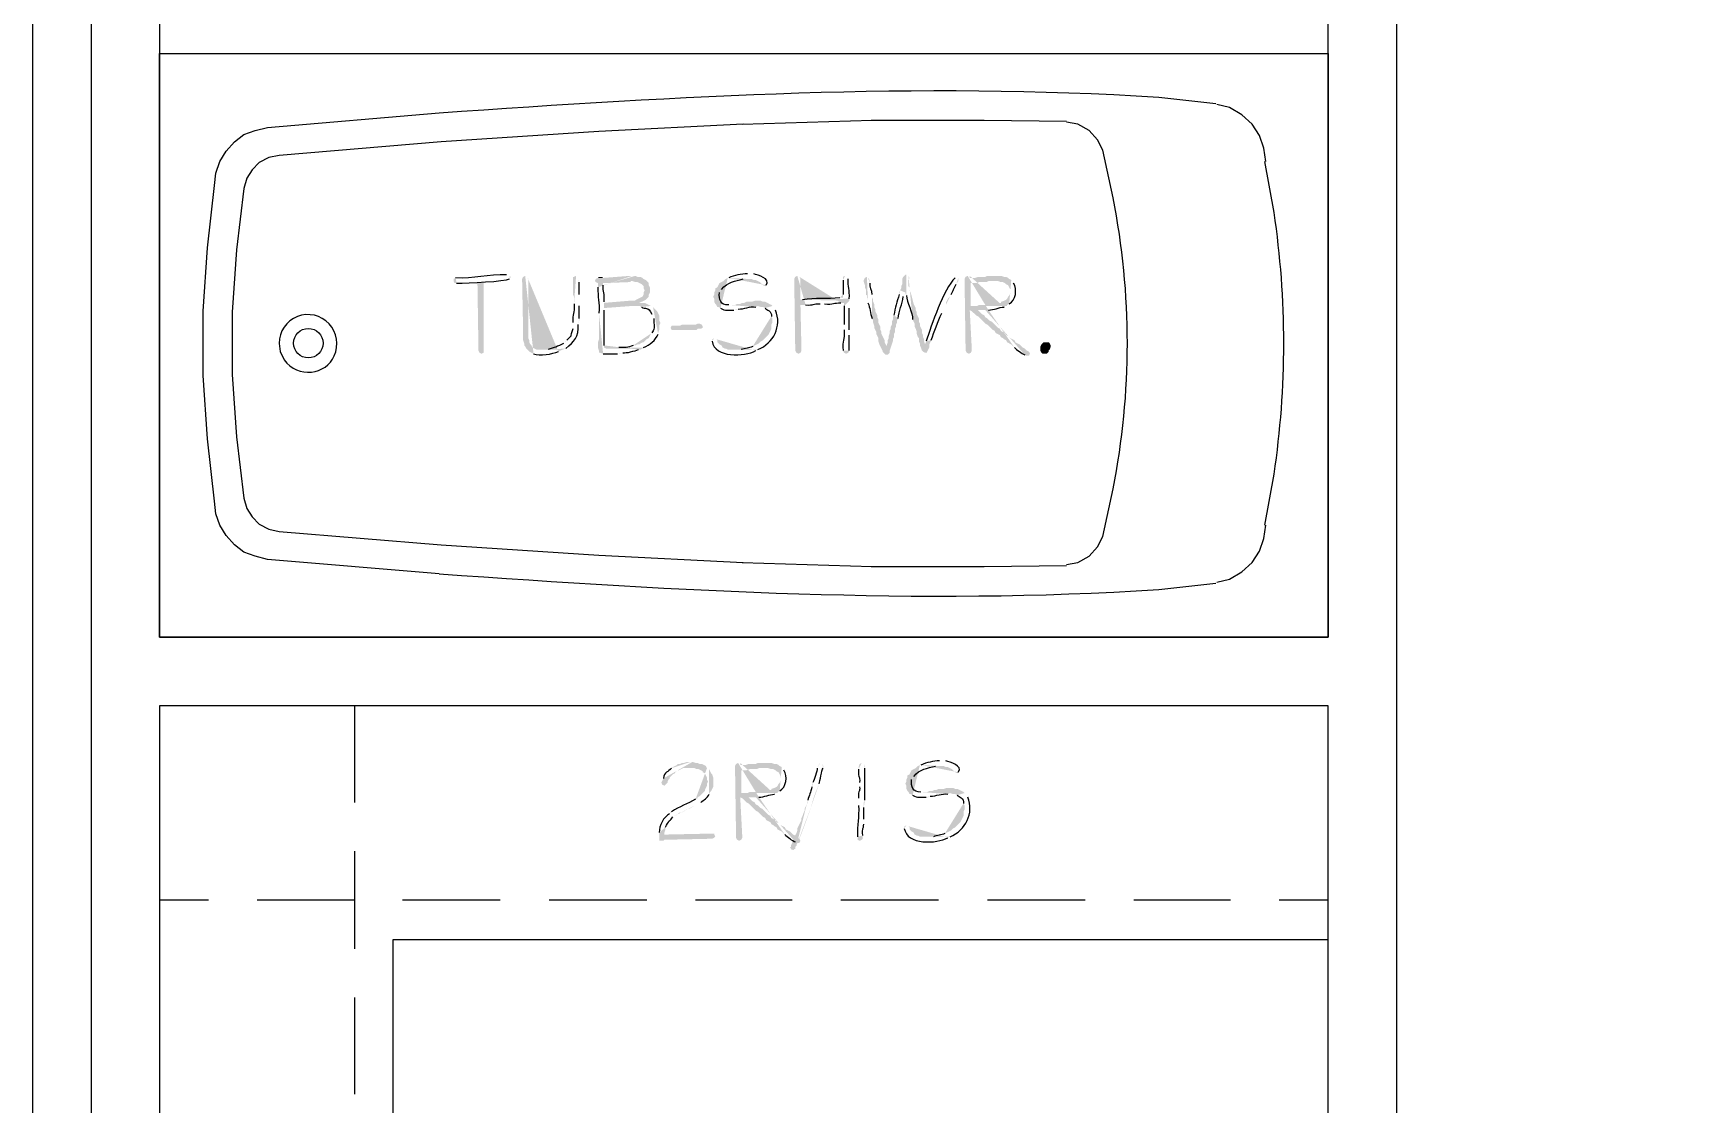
# Model space of a CAD drawing. Header units: inches. Extents: x -167 to 6071, y -6287 to -2731.
# Drawn here: x 790.4 to 874.9, y -5981.6 to -5926.6 of the extents above; entities that cross this region are included whole.
import ezdxf

# ---------------------------------------------------------------- set-up
doc = ezdxf.new("R2010")
doc.units = ezdxf.units.IN
doc.header["$LTSCALE"] = 96
doc.header["$MEASUREMENT"] = 0
doc.layers.add('PDF_Geometry', color=7, linetype='Continuous', true_color=0x4a4a4a)
doc.layers.add('PDF_Solid Fills', color=7, linetype='Continuous')

msp = doc.modelspace()

# ---------------------------------------------------------------- hatches: boundary and pattern name
at = {"layer": 'PDF_Solid Fills', "transparency": 33554559}
h = msp.add_hatch(color=256, dxfattribs=at)
h.paths.add_polyline_path([(827.157, -5938.922), (827.103, -5938.922)], flags=0)
h.paths.add_polyline_path([(826.143, -5939.135), (826.09, -5939.135), (827.157, -5939.189), (827.317, -5939.189), (827.423, -5939.242), (827.53, -5939.242), (827.743, -5939.349), (827.85, -5939.455), (827.903, -5939.455), (827.903, -5939.509), (828.01, -5939.562), (828.063, -5939.509)], flags=0)
h.paths.add_polyline_path([(827.423, -5938.922), (827.263, -5938.922)], flags=0)
h = msp.add_hatch(color=256, dxfattribs=at)
h.paths.add_polyline_path([(814.783, -5938.975), (814.73, -5938.975)], flags=0)
h.paths.add_polyline_path([(812.117, -5939.135), (812.01, -5939.189), (812.01, -5939.295), (812.063, -5939.402), (812.17, -5939.402)], flags=0)
h.paths.add_polyline_path([(814.89, -5939.189), (814.943, -5939.082), (814.89, -5939.029)], flags=0)
for points in [[(813.557, -5939.349), (813.237, -5939.349), (813.29, -5942.869), (813.343, -5942.975), (813.45, -5943.029), (813.557, -5942.975), (813.557, -5942.869)], [(819.53, -5939.082), (819.477, -5939.082), (819.423, -5939.135), (819.69, -5939.135), (819.637, -5939.082)], [(821.93, -5939.295), (821.183, -5939.295), (821.343, -5939.349), (821.45, -5939.349), (821.663, -5939.455), (821.77, -5939.562), (821.77, -5939.669), (821.823, -5939.775), (821.77, -5939.882), (821.77, -5939.989), (821.717, -5940.095), (821.29, -5940.309), (821.023, -5940.309), (819.743, -5940.415), (821.823, -5940.415), (821.557, -5940.415), (821.663, -5940.362), (821.77, -5940.309), (821.877, -5940.255), (821.983, -5940.149), (822.037, -5940.095), (822.037, -5939.989), (822.09, -5939.882), (822.09, -5939.615), (822.037, -5939.509), (822.037, -5939.402)], [(839.85, -5939.029), (839.423, -5939.029), (839.317, -5939.082), (838.943, -5939.082), (838.783, -5939.135), (838.517, -5939.135), (840.543, -5939.189), (840.49, -5939.135), (840.383, -5939.082), (840.277, -5939.082), (840.117, -5939.029), (840.01, -5939.029)], [(827.637, -5940.309), (827.477, -5940.309), (827.317, -5940.362), (827.05, -5940.362), (826.943, -5940.415), (826.837, -5940.415), (826.73, -5940.469), (826.57, -5940.469), (826.463, -5940.522), (826.143, -5940.522), (828.33, -5940.522), (828.223, -5940.469), (828.117, -5940.415), (828.01, -5940.362), (827.903, -5940.362), (827.797, -5940.309)], [(824.65, -5941.482), (824.543, -5941.482), (824.437, -5941.535), (823.743, -5941.535), (823.637, -5941.589), (823.21, -5941.589), (823.157, -5941.695), (823.21, -5941.802), (824.49, -5941.802), (824.543, -5941.749), (824.703, -5941.749), (824.81, -5941.695), (824.81, -5941.642), (824.757, -5941.535)], [(842.357, -5943.029), (842.25, -5943.029), (842.197, -5942.975), (842.143, -5942.869), (842.143, -5942.655), (842.197, -5942.549), (842.303, -5942.442), (842.57, -5942.442), (842.623, -5942.495), (842.677, -5942.602), (842.677, -5942.655), (842.623, -5942.815), (842.57, -5942.869), (842.57, -5942.922), (842.463, -5943.029)], [(828.063, -5964.042), (827.637, -5964.042), (827.53, -5964.095), (827.157, -5964.095), (826.997, -5964.149), (826.73, -5964.149), (828.757, -5964.202), (828.703, -5964.149), (828.597, -5964.095), (828.49, -5964.095), (828.33, -5964.042), (828.223, -5964.042)], [(837.503, -5965.322), (837.343, -5965.322), (837.183, -5965.375), (836.917, -5965.375), (836.81, -5965.429), (836.703, -5965.429), (836.597, -5965.482), (836.437, -5965.482), (836.33, -5965.535), (836.01, -5965.535), (838.197, -5965.535), (837.877, -5965.375), (837.77, -5965.375), (837.663, -5965.322)], [(825.29, -5967.669), (822.837, -5967.722), (822.57, -5967.722), (822.57, -5968.042), (822.783, -5968.042), (822.837, -5967.989), (825.237, -5967.935), (825.29, -5967.935), (825.397, -5967.882), (825.45, -5967.829), (825.397, -5967.722), (825.397, -5967.669)]]:
    msp.add_hatch(color=256, dxfattribs=at).paths.add_polyline_path(points)
h = msp.add_hatch(color=256, dxfattribs=at)
h.paths.add_polyline_path([(815.69, -5939.029), (815.583, -5939.082), (815.53, -5939.189), (815.583, -5941.909), (815.583, -5942.335), (815.637, -5942.495), (815.637, -5942.602), (815.69, -5942.655), (815.743, -5942.762), (815.797, -5942.815), (815.85, -5942.869), (815.903, -5942.922), (816.01, -5942.975), (816.117, -5943.029)], flags=0)
h.paths.add_polyline_path([(817.397, -5942.922), (817.61, -5942.815), (816.277, -5942.815), (816.063, -5942.709), (816.01, -5942.602), (815.957, -5942.549), (815.903, -5942.442), (815.903, -5942.335), (815.85, -5942.229), (815.85, -5939.189), (815.797, -5939.082)], flags=0)
h = msp.add_hatch(color=256, dxfattribs=at)
h.paths.add_polyline_path([(818.303, -5939.029), (818.197, -5939.082), (818.143, -5939.082), (818.143, -5939.989), (818.197, -5940.095), (818.197, -5940.469)], flags=0)
h.paths.add_polyline_path([(818.143, -5941.429), (818.143, -5941.749)], flags=0)
h.paths.add_polyline_path([(817.823, -5942.335), (817.77, -5942.389), (817.663, -5942.495)], flags=0)
h.paths.add_polyline_path([(816.863, -5942.815), (816.49, -5942.815), (817.61, -5942.815), (817.77, -5942.762)], flags=0)
h.paths.add_polyline_path([(818.41, -5941.535), (818.41, -5941.429), (818.463, -5941.322), (818.463, -5941.215)], flags=0)
h.paths.add_polyline_path([(818.463, -5940.575), (818.463, -5939.989)], flags=0)
h.paths.add_polyline_path([(818.463, -5939.349), (818.41, -5939.242), (818.41, -5939.189), (818.357, -5939.029)], flags=0)
h = msp.add_hatch(color=256, dxfattribs=at)
h.paths.add_polyline_path([(821.183, -5939.029), (821.077, -5939.029), (819.69, -5939.135), (819.423, -5939.135), (819.317, -5939.189), (819.263, -5939.295), (819.317, -5939.349), (819.423, -5939.402), (819.423, -5939.615)], flags=0)
h.paths.add_polyline_path([(819.477, -5940.949), (819.477, -5942.282), (819.423, -5942.442), (819.423, -5942.709), (819.477, -5942.869), (819.477, -5942.975), (819.53, -5942.975), (819.69, -5943.029)], flags=0)
h.paths.add_polyline_path([(820.437, -5943.029), (820.543, -5943.029), (820.703, -5942.975)], flags=0)
h.paths.add_polyline_path([(821.503, -5942.815), (821.61, -5942.815), (821.717, -5942.762), (819.85, -5942.762), (819.743, -5942.709), (819.743, -5942.602)], flags=0)
h.paths.add_polyline_path([(819.743, -5940.789), (819.743, -5940.682), (821.183, -5940.575), (822.143, -5940.575), (821.93, -5940.469), (821.823, -5940.415), (819.743, -5940.415), (819.743, -5940.362)], flags=0)
h.paths.add_polyline_path([(819.69, -5939.509), (819.69, -5939.402), (821.077, -5939.349), (821.13, -5939.295), (821.93, -5939.295), (821.877, -5939.242), (821.77, -5939.189), (821.717, -5939.135), (821.61, -5939.082), (821.45, -5939.082), (821.343, -5939.029)], flags=0)
h = msp.add_hatch(color=256, dxfattribs=at)
h.paths.add_polyline_path([(826.09, -5939.135), (825.983, -5939.189), (825.877, -5939.295), (825.663, -5939.402), (825.61, -5939.509), (825.557, -5939.615), (825.45, -5939.669), (825.45, -5939.775), (825.397, -5939.882), (825.397, -5939.989), (825.343, -5940.095), (825.397, -5940.202), (825.397, -5940.362), (825.45, -5940.469), (825.503, -5940.522), (825.557, -5940.629), (825.61, -5940.629), (825.717, -5940.682)], flags=0)
h.paths.add_polyline_path([(826.41, -5940.789), (826.517, -5940.789), (826.623, -5940.735)], flags=0)
h.paths.add_polyline_path([(827.53, -5940.629), (827.637, -5940.575), (828.383, -5940.575), (828.33, -5940.522), (826.143, -5940.522)], flags=0)
h.paths.add_polyline_path([(825.663, -5939.882), (825.717, -5939.775), (825.77, -5939.722)], flags=0)
h.paths.add_polyline_path([(826.89, -5939.189), (827.157, -5939.189)], flags=0)
h = msp.add_hatch(color=256, dxfattribs=at)
h.paths.add_polyline_path([(829.663, -5939.029), (829.557, -5939.082), (829.503, -5939.189), (829.557, -5942.869), (829.61, -5942.975), (829.717, -5943.029), (829.823, -5942.975), (829.877, -5942.869), (829.823, -5940.522), (830.09, -5940.522)], flags=0)
h.paths.add_polyline_path([(830.837, -5940.469), (831.05, -5940.469)], flags=0)
h.paths.add_polyline_path([(831.903, -5940.415), (832.063, -5940.415), (832.33, -5940.309), (829.823, -5940.255), (829.823, -5939.189), (829.77, -5939.082)], flags=0)
h = msp.add_hatch(color=256, dxfattribs=at)
h.paths.add_polyline_path([(832.117, -5939.029), (832.01, -5939.082), (832.01, -5939.242)], flags=0)
h.paths.add_polyline_path([(832.01, -5939.989), (832.01, -5940.149), (831.85, -5940.149)], flags=0)
h.paths.add_polyline_path([(829.93, -5940.255), (829.823, -5940.255), (832.33, -5940.309), (832.33, -5940.202)], flags=0)
h.paths.add_polyline_path([(832.277, -5939.189), (832.223, -5939.082)], flags=0)
h = msp.add_hatch(color=256, dxfattribs=at)
h.paths.add_polyline_path([(833.237, -5939.082), (833.13, -5939.135), (833.077, -5939.242), (833.077, -5939.349), (833.13, -5939.509), (833.13, -5939.615), (833.183, -5939.722), (833.183, -5939.989), (833.237, -5940.042), (833.237, -5940.149), (833.29, -5940.255), (833.29, -5940.415)], flags=0)
h.paths.add_polyline_path([(833.503, -5941.215), (833.557, -5941.322), (833.557, -5941.429), (833.61, -5941.589), (833.61, -5941.695), (833.663, -5941.802), (833.717, -5941.909), (833.717, -5942.015), (833.77, -5942.122), (833.823, -5942.229), (833.823, -5942.389), (833.877, -5942.549), (833.93, -5942.655), (833.983, -5942.762), (834.037, -5942.869), (834.037, -5942.922), (834.09, -5942.975), (834.197, -5943.082), (834.303, -5943.082), (834.357, -5943.029), (834.41, -5942.975), (834.41, -5942.869), (834.463, -5942.709), (834.25, -5942.709), (834.25, -5942.655), (834.197, -5942.549), (834.143, -5942.442), (834.143, -5942.335), (834.09, -5942.229), (834.037, -5942.122), (833.983, -5942.015), (833.983, -5941.909), (833.93, -5941.802), (833.93, -5941.642), (833.877, -5941.535), (833.823, -5941.429), (833.823, -5941.269), (833.77, -5941.162), (833.77, -5941.055), (833.717, -5940.949), (833.663, -5940.842), (833.663, -5940.735), (833.61, -5940.629), (833.61, -5940.469), (833.557, -5940.362), (833.557, -5940.255), (833.503, -5940.149), (833.503, -5939.989)], flags=0)
h.paths.add_polyline_path([(833.397, -5939.402), (833.397, -5939.349), (833.343, -5939.189), (833.29, -5939.135)], flags=0)
h = msp.add_hatch(color=256, dxfattribs=at)
h.paths.add_polyline_path([(834.943, -5939.775), (834.89, -5939.882), (834.89, -5939.989)], flags=0)
h.paths.add_polyline_path([(834.623, -5941.055), (834.57, -5941.162), (834.57, -5941.269), (834.517, -5941.375), (834.517, -5941.535), (834.463, -5941.642), (834.463, -5941.749), (834.41, -5941.855), (834.41, -5941.962), (834.357, -5942.122), (834.357, -5942.229), (834.303, -5942.335), (834.303, -5942.442), (834.25, -5942.602), (834.25, -5942.709), (834.463, -5942.709), (834.517, -5942.549), (834.57, -5942.389), (834.57, -5942.282), (834.623, -5942.175), (834.623, -5942.015), (834.677, -5941.909), (834.677, -5941.749), (834.73, -5941.642), (834.73, -5941.535), (834.783, -5941.429), (834.783, -5941.322), (834.837, -5941.215)], flags=0)
h.paths.add_polyline_path([(835.103, -5940.095), (835.157, -5939.989), (835.21, -5939.882)], flags=0)
h = msp.add_hatch(color=256, dxfattribs=at)
h.paths.add_polyline_path([(835.263, -5938.975), (835.21, -5938.975), (835.103, -5939.082), (835.05, -5939.189), (835.05, -5939.455), (834.997, -5939.562), (834.997, -5939.669), (834.943, -5939.775), (835.21, -5939.882), (835.21, -5939.935), (835.263, -5940.042)], flags=0)
h.paths.add_polyline_path([(835.583, -5941.269), (835.637, -5941.375), (835.69, -5941.482), (835.69, -5941.642), (835.743, -5941.749), (835.797, -5941.909), (835.797, -5942.015), (835.85, -5942.175), (835.903, -5942.229), (835.903, -5942.389), (835.957, -5942.495), (835.957, -5942.602), (836.01, -5942.709), (836.063, -5942.869), (836.117, -5942.922), (836.223, -5942.975), (836.33, -5942.975), (836.33, -5942.922), (836.383, -5942.815), (836.437, -5942.709), (836.437, -5942.549), (836.223, -5942.549), (836.17, -5942.389), (836.17, -5942.282), (836.117, -5942.175), (836.117, -5942.069), (836.063, -5941.962), (836.063, -5941.802), (836.01, -5941.695), (835.957, -5941.589), (835.957, -5941.482), (835.903, -5941.375), (835.903, -5941.215), (835.85, -5941.109), (835.797, -5941.002), (835.797, -5940.895), (835.743, -5940.789), (835.743, -5940.682), (835.69, -5940.575), (835.637, -5940.469), (835.583, -5940.255), (835.53, -5940.042), (835.477, -5939.882), (835.423, -5939.775), (835.423, -5939.615), (835.37, -5939.562), (835.37, -5939.242), (835.423, -5939.135), (835.37, -5939.029)], flags=0)
h = msp.add_hatch(color=256, dxfattribs=at)
h.paths.add_polyline_path([(837.823, -5939.135), (837.77, -5939.135)], flags=0)
h.paths.add_polyline_path([(836.277, -5942.389), (836.223, -5942.549), (836.437, -5942.549), (836.49, -5942.442), (836.543, -5942.335)], flags=0)
h.paths.add_polyline_path([(837.077, -5940.949), (837.13, -5940.842), (837.183, -5940.735), (837.29, -5940.522), (837.29, -5940.415), (837.343, -5940.309), (837.397, -5940.202), (837.503, -5940.095), (837.557, -5939.989)], flags=0)
h.paths.add_polyline_path([(837.823, -5939.455), (837.93, -5939.295), (837.93, -5939.135)], flags=0)
h = msp.add_hatch(color=256, dxfattribs=at)
h.paths.add_polyline_path([(838.41, -5939.029), (838.303, -5939.082), (838.25, -5939.189), (838.303, -5942.815), (838.303, -5942.869), (838.357, -5942.975), (838.463, -5943.029), (838.57, -5942.975), (838.623, -5942.869), (838.623, -5942.815), (838.517, -5940.789), (839.477, -5940.789)], flags=0)
h.paths.add_polyline_path([(840.277, -5940.629), (840.33, -5940.575), (838.57, -5940.575), (838.57, -5939.402), (838.837, -5939.402), (838.997, -5939.349), (839.37, -5939.349), (839.477, -5939.295), (839.85, -5939.295), (840.65, -5939.242), (840.543, -5939.189), (838.517, -5939.135), (838.517, -5939.029)], flags=0)
h = msp.add_hatch(color=256, dxfattribs=at)
h.paths.add_polyline_path([(840.65, -5939.242), (839.85, -5939.295), (839.957, -5939.295), (840.117, -5939.349), (840.223, -5939.349), (840.33, -5939.402), (840.383, -5939.455), (840.49, -5939.509), (840.543, -5939.615), (840.597, -5939.722), (840.597, -5939.935), (840.543, -5940.042), (840.49, -5940.095), (840.437, -5940.202), (840.383, -5940.255), (840.277, -5940.309), (840.117, -5940.362), (840.117, -5940.415), (839.957, -5940.415), (839.85, -5940.469), (839.637, -5940.469), (839.53, -5940.522), (838.997, -5940.522), (838.89, -5940.575), (838.57, -5940.575), (840.437, -5940.575), (840.437, -5940.522), (840.543, -5940.469)], flags=0)
h.paths.add_polyline_path([(840.757, -5939.402), (840.703, -5939.295)], flags=0)
h = msp.add_hatch(color=256, dxfattribs=at)
h.paths.add_polyline_path([(822.143, -5940.575), (821.343, -5940.575), (821.557, -5940.575), (821.663, -5940.629)], flags=0)
h.paths.add_polyline_path([(822.197, -5941.002), (822.25, -5941.109), (822.303, -5941.215)], flags=0)
h.paths.add_polyline_path([(822.197, -5941.962), (822.143, -5942.015), (822.09, -5942.122), (822.037, -5942.229), (821.93, -5942.282), (821.877, -5942.335), (821.77, -5942.442), (821.717, -5942.442), (821.61, -5942.495), (821.557, -5942.549), (821.45, -5942.549), (821.343, -5942.602), (821.237, -5942.602)], flags=0)
h.paths.add_polyline_path([(820.49, -5942.709), (820.383, -5942.709), (820.223, -5942.762), (820.063, -5942.762), (821.717, -5942.762), (821.77, -5942.709)], flags=0)
h.paths.add_polyline_path([(822.517, -5942.015), (822.517, -5941.962), (822.57, -5941.802), (822.57, -5941.589), (822.623, -5941.482), (822.623, -5941.429), (822.57, -5941.322), (822.57, -5941.055), (822.517, -5940.949), (822.463, -5940.842), (822.41, -5940.789), (822.303, -5940.682), (822.25, -5940.629)], flags=0)
h = msp.add_hatch(color=256, dxfattribs=at)
h.paths.add_polyline_path([(828.383, -5940.575), (827.637, -5940.575), (827.797, -5940.629), (827.903, -5940.629), (828.01, -5940.682)], flags=0)
h.paths.add_polyline_path([(828.33, -5941.109), (828.383, -5941.215), (828.383, -5941.429), (828.33, -5941.535), (828.33, -5941.749), (828.277, -5941.855), (828.223, -5941.962), (828.17, -5942.069), (828.063, -5942.175), (828.01, -5942.229), (827.903, -5942.335), (827.797, -5942.389), (827.743, -5942.442), (827.69, -5942.495), (827.37, -5942.655)], flags=0)
h.paths.add_polyline_path([(826.783, -5942.815), (826.41, -5942.815), (827.637, -5942.815)], flags=0)
h.paths.add_polyline_path([(828.543, -5940.789), (828.437, -5940.682)], flags=0)
h = msp.add_hatch(color=256, dxfattribs=at)
h.paths.add_polyline_path([(832.33, -5940.309), (832.063, -5940.415), (832.063, -5940.575)], flags=0)
h.paths.add_polyline_path([(832.063, -5941.535), (832.063, -5941.802)], flags=0)
h.paths.add_polyline_path([(832.01, -5942.869), (832.063, -5942.975), (832.17, -5943.029), (832.277, -5942.975), (832.33, -5942.869)], flags=0)
h.paths.add_polyline_path([(832.33, -5942.069), (832.33, -5941.802)], flags=0)
h.paths.add_polyline_path([(832.33, -5940.682), (832.33, -5940.415)], flags=0)
h = msp.add_hatch(color=256, dxfattribs=at)
h.paths.add_polyline_path([(839.477, -5940.789), (838.517, -5940.789), (838.623, -5940.842), (838.837, -5941.055), (838.943, -5941.109), (839.157, -5941.322), (839.21, -5941.375), (839.317, -5941.482), (839.423, -5941.535), (839.69, -5941.802), (839.797, -5941.855), (839.85, -5941.962), (839.957, -5942.015), (840.063, -5942.069), (840.117, -5942.175), (840.223, -5942.229), (840.277, -5942.282), (840.383, -5942.335), (840.437, -5942.442), (840.65, -5942.549), (840.81, -5942.709)], flags=0)
h.paths.add_polyline_path([(841.343, -5943.082), (841.397, -5943.135), (841.557, -5943.135), (841.61, -5943.029), (841.557, -5942.922), (841.45, -5942.869), (841.343, -5942.762), (841.237, -5942.709), (841.13, -5942.602), (841.077, -5942.549), (840.863, -5942.442), (840.81, -5942.335), (840.597, -5942.229), (840.49, -5942.122), (840.383, -5942.069), (840.33, -5941.962), (840.117, -5941.855), (840.063, -5941.749), (839.957, -5941.695), (839.797, -5941.535), (839.743, -5941.482), (839.637, -5941.375), (839.53, -5941.322), (839.423, -5941.215), (839.317, -5941.162), (839.263, -5941.055), (839.157, -5941.002), (838.943, -5940.789), (839.317, -5940.789)], flags=0)
h = msp.add_hatch(color=256, dxfattribs=at)
h.paths.add_polyline_path([(825.397, -5942.229), (825.29, -5942.282), (825.29, -5942.389)], flags=0)
h.paths.add_polyline_path([(827.53, -5942.869), (827.637, -5942.815), (826.09, -5942.815), (825.983, -5942.762), (825.93, -5942.762), (825.823, -5942.709), (825.77, -5942.602), (825.663, -5942.549), (825.557, -5942.442), (825.557, -5942.335), (825.503, -5942.282)], flags=0)
h = msp.add_hatch(color=256, dxfattribs=at)
h.paths.add_polyline_path([(824.17, -5963.989), (824.01, -5963.989), (823.85, -5964.042), (823.743, -5964.042), (823.637, -5964.095), (823.53, -5964.095), (823.477, -5964.149), (823.263, -5964.255), (823.21, -5964.309)], flags=0)
h.paths.add_polyline_path([(822.783, -5964.842), (822.73, -5964.949), (822.677, -5965.055), (822.73, -5965.162), (822.837, -5965.215), (822.89, -5965.162), (822.997, -5965.055), (822.997, -5965.002), (823.05, -5964.895), (823.103, -5964.842), (823.103, -5964.789), (823.157, -5964.735), (823.263, -5964.629), (823.37, -5964.575), (823.423, -5964.469), (823.53, -5964.415), (823.583, -5964.415), (823.69, -5964.362), (823.797, -5964.309), (825.023, -5964.309), (824.97, -5964.202), (824.757, -5964.095), (824.65, -5964.095), (824.543, -5964.042), (824.437, -5964.042), (824.277, -5963.989)], flags=0)
h = msp.add_hatch(color=256, dxfattribs=at)
h.paths.add_polyline_path([(826.623, -5964.042), (826.517, -5964.095), (826.463, -5964.202), (826.517, -5967.829), (826.517, -5967.882), (826.57, -5967.989), (826.677, -5968.042), (826.783, -5967.989), (826.837, -5967.882), (826.837, -5967.829), (826.73, -5965.802), (827.69, -5965.802)], flags=0)
h.paths.add_polyline_path([(828.49, -5965.642), (828.543, -5965.589), (826.783, -5965.589), (826.783, -5964.415), (827.05, -5964.415), (827.21, -5964.362), (827.583, -5964.362), (827.69, -5964.309), (828.063, -5964.309), (828.863, -5964.255), (828.757, -5964.202), (826.73, -5964.149), (826.73, -5964.042)], flags=0)
h = msp.add_hatch(color=256, dxfattribs=at)
h.paths.add_polyline_path([(828.863, -5964.255), (828.063, -5964.309), (828.17, -5964.309), (828.33, -5964.362), (828.437, -5964.362), (828.543, -5964.415), (828.597, -5964.469), (828.703, -5964.522), (828.757, -5964.629), (828.81, -5964.735), (828.81, -5964.949), (828.757, -5965.055), (828.703, -5965.109), (828.65, -5965.215), (828.597, -5965.269), (828.49, -5965.322), (828.33, -5965.375), (828.33, -5965.429), (828.17, -5965.429), (828.063, -5965.482), (827.85, -5965.482), (827.743, -5965.535), (827.21, -5965.535), (827.103, -5965.589), (826.783, -5965.589), (828.65, -5965.589), (828.65, -5965.535), (828.757, -5965.482)], flags=0)
h.paths.add_polyline_path([(828.97, -5964.415), (828.917, -5964.309)], flags=0)
h = msp.add_hatch(color=256, dxfattribs=at)
h.paths.add_polyline_path([(830.837, -5964.042), (830.783, -5964.095), (830.73, -5964.202), (830.677, -5964.309)], flags=0)
h.paths.add_polyline_path([(830.463, -5965.055), (830.463, -5965.162), (830.41, -5965.269)], flags=0)
h.paths.add_polyline_path([(830.197, -5965.962), (830.197, -5966.069), (830.143, -5966.175), (830.09, -5966.282), (830.037, -5966.389), (830.037, -5966.495), (829.983, -5966.602), (829.93, -5966.762), (829.877, -5966.869), (829.877, -5966.975), (829.823, -5967.082), (829.77, -5967.189), (829.717, -5967.295), (829.663, -5967.402), (829.663, -5967.509), (829.61, -5967.669), (829.503, -5967.829), (829.45, -5967.989), (829.397, -5968.149), (829.343, -5968.255), (829.343, -5968.362), (829.29, -5968.362), (829.343, -5968.469), (829.45, -5968.522), (829.503, -5968.469), (829.557, -5968.469), (829.557, -5968.362), (829.61, -5968.309)], flags=0)
h.paths.add_polyline_path([(829.61, -5968.309, 0.021773), (830.357, -5966.335)], flags=0)
h.paths.add_polyline_path([(830.783, -5965.109, 0.041027), (830.357, -5966.335)], flags=0)
h.paths.add_polyline_path([(830.997, -5964.309), (830.997, -5964.202), (830.943, -5964.095)], flags=0)
h = msp.add_hatch(color=256, dxfattribs=at)
h.paths.add_polyline_path([(832.97, -5964.042), (832.863, -5964.095), (832.81, -5964.255), (832.81, -5964.362)], flags=0)
h.paths.add_polyline_path([(832.863, -5965.055), (832.863, -5965.269)], flags=0)
h.paths.add_polyline_path([(832.81, -5965.855), (832.81, -5966.229)], flags=0)
h.paths.add_polyline_path([(832.757, -5967.829), (832.757, -5967.989), (832.863, -5968.042), (832.97, -5967.989), (833.023, -5967.935), (833.023, -5967.775)], flags=0)
h.paths.add_polyline_path([(833.077, -5967.189), (833.077, -5966.922)], flags=0)
h.paths.add_polyline_path([(833.077, -5966.335), (833.077, -5966.069), (833.13, -5965.962)], flags=0)
h.paths.add_polyline_path([(833.13, -5964.309), (833.13, -5964.202), (833.077, -5964.095)], flags=0)
h = msp.add_hatch(color=256, dxfattribs=at)
h.paths.add_polyline_path([(835.957, -5964.149), (835.85, -5964.202), (835.743, -5964.309), (835.637, -5964.362), (835.53, -5964.415), (835.477, -5964.522), (835.423, -5964.629), (835.317, -5964.682), (835.317, -5964.789), (835.263, -5964.895), (835.263, -5965.002), (835.21, -5965.109), (835.263, -5965.215), (835.263, -5965.375), (835.317, -5965.482), (835.37, -5965.535), (835.423, -5965.642), (835.477, -5965.642), (835.583, -5965.695)], flags=0)
h.paths.add_polyline_path([(836.277, -5965.802), (836.383, -5965.802), (836.49, -5965.749)], flags=0)
h.paths.add_polyline_path([(837.397, -5965.642), (837.503, -5965.589), (838.25, -5965.589), (838.197, -5965.535), (836.01, -5965.535)], flags=0)
h.paths.add_polyline_path([(835.53, -5964.895), (835.583, -5964.789), (835.637, -5964.735)], flags=0)
h.paths.add_polyline_path([(836.757, -5964.202), (837.023, -5964.202)], flags=0)
h = msp.add_hatch(color=256, dxfattribs=at)
h.paths.add_polyline_path([(837.023, -5963.935), (836.97, -5963.935)], flags=0)
h.paths.add_polyline_path([(836.01, -5964.149), (835.957, -5964.149), (837.023, -5964.202), (837.183, -5964.202), (837.29, -5964.255), (837.397, -5964.255), (837.503, -5964.309), (837.61, -5964.362), (837.717, -5964.469), (837.77, -5964.469), (837.77, -5964.522), (837.877, -5964.575), (837.93, -5964.522)], flags=0)
h.paths.add_polyline_path([(837.29, -5963.935), (837.13, -5963.935)], flags=0)
h = msp.add_hatch(color=256, dxfattribs=at)
h.paths.add_polyline_path([(825.023, -5964.309), (824.17, -5964.309), (824.383, -5964.309), (824.49, -5964.362), (824.597, -5964.362), (824.703, -5964.415), (824.81, -5964.469), (824.81, -5964.522), (824.917, -5964.575), (824.97, -5964.682), (825.023, -5964.789), (825.023, -5964.895), (825.077, -5965.002), (825.023, -5965.109), (825.023, -5965.215), (824.97, -5965.322), (824.917, -5965.429), (824.917, -5965.482), (824.81, -5965.589), (824.757, -5965.642), (824.65, -5965.749), (824.543, -5965.802), (824.543, -5965.855), (824.437, -5965.909)], flags=0)
h.paths.add_polyline_path([(823.21, -5966.549), (823.157, -5966.549), (823.103, -5966.655)], flags=0)
h.paths.add_polyline_path([(822.57, -5967.615), (822.57, -5967.722), (822.837, -5967.722), (822.837, -5967.615), (822.89, -5967.455), (822.89, -5967.349)], flags=0)
h.paths.add_polyline_path([(823.263, -5966.815), (823.477, -5966.709), (823.583, -5966.602), (823.69, -5966.602), (823.903, -5966.495), (823.957, -5966.442), (824.117, -5966.389), (824.223, -5966.335), (824.383, -5966.229), (824.703, -5966.069)], flags=0)
h.paths.add_polyline_path([(825.13, -5965.642), (825.183, -5965.535), (825.237, -5965.482), (825.29, -5965.375), (825.343, -5965.269), (825.343, -5964.789), (825.29, -5964.629), (825.237, -5964.575), (825.183, -5964.469), (825.13, -5964.362)], flags=0)
h = msp.add_hatch(color=256, dxfattribs=at)
h.paths.add_polyline_path([(827.69, -5965.802), (826.73, -5965.802), (826.837, -5965.855), (827.05, -5966.069), (827.157, -5966.122), (827.37, -5966.335), (827.423, -5966.389), (827.53, -5966.495), (827.637, -5966.549), (827.743, -5966.655), (827.797, -5966.709), (827.903, -5966.815), (828.01, -5966.869), (828.063, -5966.975), (828.17, -5967.029), (828.277, -5967.082), (828.33, -5967.189), (828.437, -5967.242), (828.49, -5967.295), (828.597, -5967.349), (828.65, -5967.455), (828.863, -5967.562), (829.023, -5967.722)], flags=0)
h.paths.add_polyline_path([(829.557, -5968.095), (829.61, -5968.149), (829.77, -5968.149), (829.823, -5968.042), (829.77, -5967.935), (829.663, -5967.882), (829.557, -5967.775), (829.45, -5967.722), (829.343, -5967.615), (829.29, -5967.562), (829.183, -5967.509), (829.077, -5967.455), (829.023, -5967.349), (828.81, -5967.242), (828.703, -5967.135), (828.597, -5967.082), (828.543, -5966.975), (828.33, -5966.869), (828.277, -5966.762), (828.17, -5966.709), (828.117, -5966.655), (828.01, -5966.549), (827.957, -5966.495), (827.85, -5966.389), (827.743, -5966.335), (827.637, -5966.229), (827.53, -5966.175), (827.477, -5966.069), (827.37, -5966.015), (827.157, -5965.802), (827.53, -5965.802)], flags=0)
h = msp.add_hatch(color=256, dxfattribs=at)
h.paths.add_polyline_path([(838.25, -5965.589), (837.503, -5965.589), (837.663, -5965.642), (837.77, -5965.642), (837.877, -5965.695)], flags=0)
h.paths.add_polyline_path([(838.197, -5966.122), (838.25, -5966.229), (838.25, -5966.442), (838.197, -5966.549), (838.197, -5966.762), (838.143, -5966.869), (838.09, -5966.975), (838.037, -5967.082), (837.93, -5967.189), (837.877, -5967.242), (837.77, -5967.349), (837.663, -5967.402), (837.61, -5967.455), (837.557, -5967.509), (837.237, -5967.669)], flags=0)
h.paths.add_polyline_path([(836.65, -5967.829), (836.277, -5967.829), (837.503, -5967.829)], flags=0)
h.paths.add_polyline_path([(838.41, -5965.802), (838.303, -5965.695)], flags=0)
h = msp.add_hatch(color=256, dxfattribs=at)
h.paths.add_polyline_path([(835.263, -5967.242), (835.157, -5967.295), (835.157, -5967.402)], flags=0)
h.paths.add_polyline_path([(837.397, -5967.882), (837.503, -5967.829), (835.957, -5967.829), (835.85, -5967.775), (835.797, -5967.775), (835.69, -5967.722), (835.637, -5967.615), (835.53, -5967.562), (835.423, -5967.455), (835.423, -5967.349), (835.37, -5967.295)], flags=0)

# ---------------------------------------------------------------- linework, layer by layer
at = {"layer": 'PDF_Geometry', "color": 7}
msp.add_lwpolyline([(793.397, -5581.109), (793.397, -6048.575), (791.903, -6048.575), (790.41, -6048.575), (790.41, -5581.109), (791.903, -5581.109)], close=True, dxfattribs=at)
for points in [[(796.917, -5819.082), (796.917, -5957.589), (856.917, -5957.589), (856.917, -5871.562)], [(874.89, -5876.095), (860.437, -5876.095), (860.437, -5990.815)], [(856.917, -5990.815), (856.917, -5961.109), (796.917, -5961.109), (796.917, -6048.575)]]:
    msp.add_lwpolyline(points, dxfattribs=at)
at = {"layer": 'PDF_Geometry'}
msp.add_lwpolyline([(796.917, -5957.589), (796.917, -5927.615), (856.917, -5927.615), (856.917, -5957.589)], close=True, dxfattribs=at)
for points in [[(848.223, -5929.855), (851.157, -5930.175)], [(853.717, -5933.162), (853.61, -5932.469), (853.397, -5931.829), (853.023, -5931.242), (852.49, -5930.762), (851.85, -5930.389), (851.21, -5930.229)], [(811.263, -5954.335), (802.463, -5953.589), (801.823, -5953.429), (801.237, -5953.215), (800.757, -5952.842), (800.33, -5952.362), (800.01, -5951.829), (799.797, -5951.242), (799.743, -5950.602), (799.37, -5947.402), (799.157, -5944.149), (799.157, -5940.842), (799.37, -5937.589), (799.743, -5934.389), (799.797, -5933.749), (800.01, -5933.162), (800.33, -5932.629), (800.757, -5932.149), (801.237, -5931.775), (801.823, -5931.562), (802.463, -5931.402), (811.263, -5930.655)], [(826.89, -5931.242), (819.477, -5931.615), (811.37, -5932.149), (803.05, -5932.842), (802.517, -5932.949), (802.037, -5933.215), (801.663, -5933.589), (801.397, -5934.015), (801.237, -5934.549), (800.863, -5937.695), (800.65, -5940.895), (800.65, -5944.095), (800.863, -5947.295), (801.237, -5950.442), (801.397, -5950.975), (801.663, -5951.402), (802.037, -5951.775), (802.517, -5952.042), (803.05, -5952.149), (811.37, -5952.842), (819.477, -5953.375), (826.89, -5953.749)], [(826.837, -5931.242), (833.503, -5931.029)], [(833.45, -5931.029), (839.263, -5931.029), (843.477, -5931.082)], [(851.21, -5954.762), (851.85, -5954.602), (852.49, -5954.229), (853.023, -5953.749), (853.397, -5953.162), (853.61, -5952.522), (853.717, -5951.829)], [(826.837, -5953.749), (833.503, -5953.962)], [(833.45, -5953.962), (839.263, -5953.962), (843.477, -5953.909)], [(848.223, -5955.135), (851.157, -5954.815)], [(806.943, -5966.069), (806.943, -5961.109)], [(806.943, -5973.589), (806.943, -5968.575)], [(799.423, -5971.082), (796.917, -5971.082)], [(806.943, -5971.082), (801.93, -5971.082)], [(814.41, -5971.082), (809.397, -5971.082)], [(821.93, -5971.082), (816.917, -5971.082)], [(829.397, -5971.082), (824.437, -5971.082)], [(836.917, -5971.082), (831.903, -5971.082)], [(844.437, -5971.082), (839.423, -5971.082)], [(851.903, -5971.082), (846.943, -5971.082)], [(856.917, -5971.082), (854.41, -5971.082)], [(856.917, -6036.575), (808.917, -6036.575), (808.917, -5973.109), (856.917, -5973.109)], [(806.943, -5981.055), (806.943, -5976.095)]]:
    msp.add_lwpolyline(points, dxfattribs=at)
for points in [[(843.477, -5953.855), (844.063, -5953.749), (844.65, -5953.429), (845.077, -5952.949), (845.343, -5952.415), (845.877, -5949.962, 0.098214), (845.877, -5935.029), (845.343, -5932.575), (845.077, -5932.042), (844.65, -5931.562), (844.063, -5931.242), (843.477, -5931.135)], [(853.663, -5951.829), (854.143, -5949.215, 0.074206), (854.143, -5935.775), (853.663, -5933.162)], [(805.877, -5943.135, 1.245514), (803.05, -5942.495), (803.103, -5942.922), (803.317, -5943.349)]]:
    msp.add_lwpolyline(points, format="xyb", dxfattribs=at)
msp.add_circle((804.554, -5942.486), 0.758, dxfattribs=at)
for points in [[(811.263, -5930.655), (823.556, -5929.803), (835.906, -5929.055), (848.223, -5929.855)], [(803.317, -5943.349), (803.998, -5944.317), (805.492, -5944.103), (805.877, -5943.135)], [(811.263, -5954.335), (823.556, -5955.188), (835.906, -5955.936), (848.223, -5955.135)]]:
    msp.add_open_spline(points, degree=3, dxfattribs=at)
at = {"layer": 'PDF_Geometry', "color": 7}
for points in [[(827.103, -5938.922), (826.774, -5938.932), (826.443, -5938.998), (826.143, -5939.135)], [(828.063, -5939.509), (828.315, -5939.156), (827.635, -5938.999), (827.423, -5938.922)], [(814.73, -5938.975), (813.832, -5938.96), (813.003, -5939.188), (812.117, -5939.135)], [(812.17, -5939.402), (812.765, -5939.407), (814.636, -5939.311), (814.89, -5939.189)], [(818.463, -5939.989), (818.463, -5939.775), (818.463, -5939.562), (818.463, -5939.349)], [(819.423, -5939.615), (819.402, -5940.14), (819.518, -5940.377), (819.477, -5940.949)], [(819.743, -5940.362), (819.78, -5939.903), (819.682, -5939.877), (819.69, -5939.509)], [(825.77, -5939.722), (826.098, -5939.338), (826.454, -5939.303), (826.89, -5939.189)], [(832.01, -5939.242), (832.01, -5939.491), (832.01, -5939.74), (832.01, -5939.989)], [(832.33, -5940.202), (832.364, -5939.727), (832.255, -5939.599), (832.277, -5939.189)], [(833.503, -5939.989), (833.497, -5939.783), (833.392, -5939.603), (833.397, -5939.402)], [(837.77, -5939.135), (837.153, -5939.711), (836.557, -5941.571), (836.277, -5942.389)], [(837.557, -5939.989), (837.646, -5939.811), (837.734, -5939.633), (837.823, -5939.455)], [(840.543, -5940.469), (840.881, -5940.29), (840.974, -5939.713), (840.757, -5939.402)], [(818.197, -5940.469), (818.233, -5941.015), (818.11, -5940.925), (818.143, -5941.429)], [(818.463, -5941.215), (818.463, -5941.002), (818.463, -5940.789), (818.463, -5940.575)], [(821.663, -5940.629), (821.875, -5940.755), (821.967, -5940.576), (822.197, -5941.002)], [(826.143, -5940.522), (825.702, -5940.541), (825.635, -5940.248), (825.663, -5939.882)], [(826.623, -5940.735), (826.933, -5940.74), (827.214, -5940.583), (827.53, -5940.629)], [(831.85, -5940.149), (831.215, -5940.238), (830.56, -5940.151), (829.93, -5940.255)], [(830.09, -5940.522), (830.548, -5940.554), (830.426, -5940.44), (830.837, -5940.469)], [(831.05, -5940.469), (831.55, -5940.508), (831.51, -5940.405), (831.903, -5940.415)], [(832.063, -5940.575), (832.063, -5940.895), (832.063, -5941.215), (832.063, -5941.535)], [(833.29, -5940.415), (833.404, -5940.671), (833.405, -5940.957), (833.503, -5941.215)], [(834.89, -5939.989), (834.796, -5940.357), (834.67, -5940.668), (834.623, -5941.055)], [(834.837, -5941.215), (834.878, -5940.836), (835.054, -5940.474), (835.103, -5940.095)], [(835.263, -5940.042), (835.273, -5940.375), (835.602, -5940.942), (835.583, -5941.269)], [(839.477, -5940.789), (839.756, -5940.783), (840.006, -5940.65), (840.277, -5940.629)], [(819.743, -5942.602), (819.743, -5941.998), (819.743, -5941.393), (819.743, -5940.789)], [(822.303, -5941.215), (822.275, -5941.587), (822.384, -5941.666), (822.197, -5941.962)], [(825.717, -5940.682), (826.002, -5940.86), (826.067, -5940.769), (826.41, -5940.789)], [(827.637, -5942.815), (828.443, -5942.491), (828.884, -5941.606), (828.543, -5940.789)], [(828.01, -5940.682), (828.092, -5940.785), (828.366, -5940.825), (828.33, -5941.109)], [(832.33, -5941.802), (832.33, -5941.429), (832.33, -5941.055), (832.33, -5940.682)], [(836.543, -5942.335), (836.702, -5941.871), (836.866, -5941.407), (837.077, -5940.949)], [(817.77, -5942.762), (818.207, -5942.384), (818.458, -5942.173), (818.41, -5941.535)], [(818.143, -5941.749), (817.914, -5942.268), (818.195, -5941.972), (817.823, -5942.335)], [(821.77, -5942.709), (822.093, -5942.582), (822.381, -5942.338), (822.517, -5942.015)], [(832.063, -5941.802), (832.099, -5942.371), (831.974, -5942.301), (832.01, -5942.869)], [(832.33, -5942.869), (832.33, -5942.602), (832.33, -5942.335), (832.33, -5942.069)], [(816.117, -5943.029), (816.434, -5943.174), (817.086, -5943.032), (817.397, -5942.922)], [(817.663, -5942.495), (817.342, -5942.673), (817.186, -5942.711), (816.863, -5942.815)], [(819.69, -5943.029), (819.939, -5943.029), (820.188, -5943.029), (820.437, -5943.029)], [(821.237, -5942.602), (820.964, -5942.719), (820.783, -5942.715), (820.49, -5942.709)], [(820.703, -5942.975), (820.888, -5943.007), (821.322, -5942.884), (821.503, -5942.815)], [(825.29, -5942.389), (825.406, -5943.253), (826.96, -5943.194), (827.53, -5942.869)], [(827.37, -5942.655), (827.185, -5942.749), (826.978, -5942.738), (826.783, -5942.815)], [(840.81, -5942.709), (840.926, -5942.819), (841.194, -5943.031), (841.343, -5943.082)], [(835.637, -5964.735), (835.964, -5964.352), (836.322, -5964.316), (836.757, -5964.202)], [(836.97, -5963.935), (836.64, -5963.946), (836.31, -5964.011), (836.01, -5964.149)], [(837.93, -5964.522), (838.182, -5964.168), (837.502, -5964.012), (837.29, -5963.935)], [(823.21, -5964.309), (823.02, -5964.507), (822.838, -5964.498), (822.783, -5964.842)], [(828.757, -5965.482), (829.094, -5965.303), (829.187, -5964.727), (828.97, -5964.415)], [(830.677, -5964.309), (830.695, -5964.48), (830.521, -5964.881), (830.463, -5965.055)], [(830.783, -5965.109), (830.841, -5964.968), (830.893, -5964.419), (830.997, -5964.309)], [(832.81, -5964.362), (832.771, -5964.924), (832.888, -5964.659), (832.863, -5965.055)], [(833.13, -5965.962), (833.13, -5965.411), (833.13, -5964.86), (833.13, -5964.309)], [(836.01, -5965.535), (835.568, -5965.553), (835.502, -5965.263), (835.53, -5964.895)], [(824.437, -5965.909), (824.041, -5966.133), (823.587, -5966.282), (823.21, -5966.549)], [(824.703, -5966.069), (824.855, -5965.946), (825.057, -5965.842), (825.13, -5965.642)], [(827.69, -5965.802), (827.969, -5965.796), (828.219, -5965.663), (828.49, -5965.642)], [(830.41, -5965.269), (830.35, -5965.579), (830.27, -5965.677), (830.197, -5965.962)], [(832.863, -5965.269), (832.885, -5965.606), (832.779, -5965.341), (832.81, -5965.855)], [(835.583, -5965.695), (835.87, -5965.873), (835.934, -5965.783), (836.277, -5965.802)], [(836.49, -5965.749), (836.799, -5965.753), (837.08, -5965.597), (837.397, -5965.642)], [(837.503, -5967.829), (838.31, -5967.504), (838.75, -5966.619), (838.41, -5965.802)], [(837.877, -5965.695), (837.958, -5965.799), (838.233, -5965.839), (838.197, -5966.122)], [(823.103, -5966.655), (822.785, -5966.803), (822.574, -5967.286), (822.57, -5967.615)], [(822.89, -5967.349), (823.02, -5967.015), (823.166, -5966.991), (823.263, -5966.815)], [(832.81, -5966.229), (832.844, -5966.851), (832.722, -5967.202), (832.757, -5967.829)], [(833.077, -5966.922), (833.077, -5966.727), (833.077, -5966.531), (833.077, -5966.335)], [(833.023, -5967.775), (832.994, -5967.317), (833.059, -5967.47), (833.077, -5967.189)], [(835.157, -5967.402), (835.272, -5968.266), (836.827, -5968.207), (837.397, -5967.882)], [(829.023, -5967.722), (829.139, -5967.832), (829.406, -5968.044), (829.557, -5968.095)], [(837.237, -5967.669), (837.052, -5967.762), (836.845, -5967.751), (836.65, -5967.829)]]:
    msp.add_open_spline(points, degree=3, dxfattribs=at)

doc.saveas('drawing.dxf')
